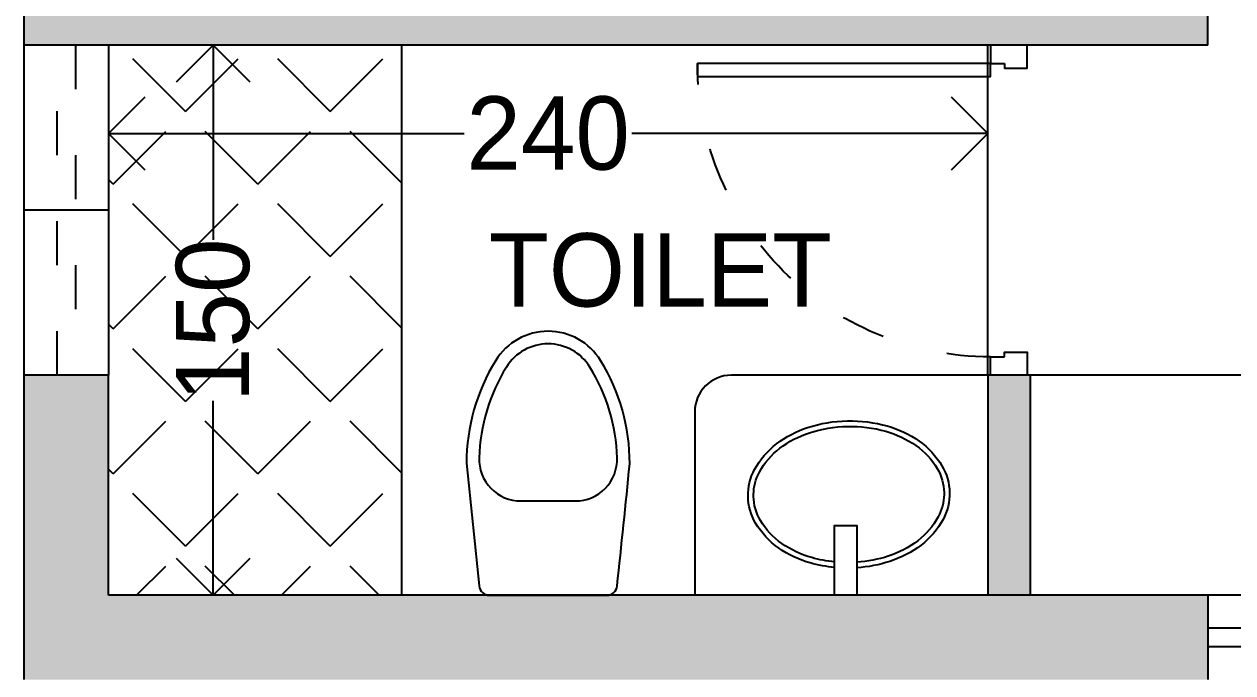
# Model space of a CAD drawing. Header units: inches. Extents: x -706 to 45253, y -3984 to 13819.
# Drawn here: x 36248.1 to 36577.9, y -1172.7 to -995.8 of the extents above; entities that cross this region are included whole.
import ezdxf

# ---------------------------------------------------------------- set-up
doc = ezdxf.new("R2010")
doc.units = ezdxf.units.IN
doc.header["$PDMODE"] = 99
doc.header["$PDSIZE"] = 0.2
doc.linetypes.add('ACAD_ISO03W100', pattern=[30, 12, -18])
for name, color, linetype in [('BC-FURNITURE', 8, 'Continuous'), ('BC-Hatch', 8, 'Continuous'), ('BC-JOINARY', 27, 'Continuous'), ('BC-WALLS', 1, 'Continuous'), ('BC-WHITECOLOR', 7, 'Continuous')]:
    doc.layers.add(name, color=color, linetype=linetype)
doc.styles.add('BC-1IN100-1', font='FreeSans.ttf', dxfattribs={"height": 20})
doc.styles.add('style2', font='FreeSans.ttf')
doc.dimstyles.new('BC-1IN100-1', dxfattribs={"dimtxt": 20, "dimasz": 20, "dimexe": 0.18, "dimexo": 0.0625, "dimgap": 1, "dimtad": 0, "dimtoh": 1, "dimdec": 1, "dimzin": 12, "dimdsep": 46, "dimtxsty": 'BC-1IN100-1', "dimblk": 'OPEN90', "dimcen": 0.09, "dimse1": 1, "dimse2": 1, "dimclrd": 256, "dimclre": 256, "dimclrt": 7, "dimadec": 0, "dimazin": 0, "dimtfac": 1, "dimtdec": 1, "dimtofl": 0, "dimtmove": 1, "dimatfit": 3, "dimldrblk": 'OPEN90', "dimfxl": 0, "dimtolj": 1, "dimtzin": 0, "dimlwd": -1, "dimarcsym": 0})

# ---------------------------------------------------------------- blocks, each defined once
blk = doc.blocks.new('02 GROUND FLOOR$0$wc-wh')
at = {"color": 0, "linetype": 'ByBlock'}
for points in [[(315, 195), (22.4, 164.8, 0.384412), (0, 139.9), (0, -140, 0.383904), (22.4, -164.9, 0.001434), (313.7, -194.9, 0.140641), (560.2, -125.2, 0.259738), (630, 0, 0.259738), (560.2, 125.2, 0.139471)], [(225, 64.9), (225, -64.9, 0.422961), (328, -164.8, 0.13189), (544.4, -99.7, 0.259738), (600, 0, 0.259738), (544.4, 99.7, 0.13189), (328, 164.8, 0.422961)]]:
    blk.add_lwpolyline(points, format="xyb", close=True, dxfattribs=at)
blk.add_arc((316.2, -170), 25, 264.2811, 270.16, dxfattribs=at)
blk = doc.blocks.new('A$C6E117E9E')
at = {"xscale": -1, "rotation": 30.00000247440961}
blk.add_blockref('02 GROUND FLOOR$0$wc-wh', (563.6, 388.6), dxfattribs=at)
blk = doc.blocks.new('GOBIND DOOR 7')
at = {"layer": 'BC-Hatch', "linetype": 'ACAD_ISO03W100'}
blk.add_arc((33263.53, 16175.5), 80, 0, 90, dxfattribs=at)
at = {"layer": 'BC-JOINARY'}
blk.add_lwpolyline([(33263.53, 16175.5), (33263.53, 16255.5), (33267.03, 16255.5), (33267.03, 16175.5)], close=True, dxfattribs=at)
for points in [[(33263.53, 16171.7), (33264.78, 16171.7), (33264.78, 16165.5), (33258.53, 16165.5), (33258.53, 16175.5), (33263.53, 16175.5), (33263.53, 16171.7)], [(33343.53, 16171.7), (33342.28, 16171.7), (33342.28, 16165.5), (33348.53, 16165.5), (33348.53, 16175.5), (33343.53, 16175.5), (33343.53, 16171.7)]]:
    blk.add_lwpolyline(points, dxfattribs=at)
blk = doc.blocks.new('_Open90')
at = {"color": 0, "linetype": 'ByBlock', "lineweight": -2}
for p, q in [((-0.5, 0.5), (0, 0)), ((0, 0), (-1, 0)), ((0, 0), (-0.5, -0.5))]:
    blk.add_line(p, q, dxfattribs=at)
blk = doc.blocks.new('*D775')
at = {"layer": 'BC-Hatch'}
for p, q in [((36299.6, -1021.57), (36299.6, -1054.63)), ((36299.6, -1131.57), (36299.6, -1098.52))]:
    blk.add_line(p, q, dxfattribs=at)
at = {"layer": 'Defpoints', "color": 0}
for p in [(36351.06, -1001.57), (36299.6, -1151.57), (36351.06, -1151.57)]:
    blk.add_point(p, dxfattribs=at)
at = {"layer": 'BC-Hatch', "xscale": 20, "yscale": 20, "zscale": 20}
for p, rotation in [((36299.6, -1001.57), 90), ((36299.6, -1151.57), 270)]:
    blk.add_blockref('_Open90', p, dxfattribs=dict(at, rotation=rotation))
at = {"layer": 'BC-Hatch', "color": 7, "insert": (36299.6, -1076.57), "char_height": 20, "attachment_point": 5, "rotation": 90, "style": 'BC-1IN100-1'}
blk.add_mtext('\\A1;150', dxfattribs=at)
blk = doc.blocks.new('*D776')
at = {"layer": 'BC-Hatch'}
for p, q in [((36291.06, -1025.65), (36368.18, -1025.65)), ((36491.06, -1025.65), (36413.94, -1025.65))]:
    blk.add_line(p, q, dxfattribs=at)
at = {"layer": 'Defpoints', "color": 0}
for p in [(36271.06, -1025.65), (36271.06, -1151.57), (36511.06, -1151.57)]:
    blk.add_point(p, dxfattribs=at)
at = {"layer": 'BC-Hatch', "xscale": 20, "yscale": 20, "zscale": 20, "rotation": 180}
blk.add_blockref('_Open90', (36271.06, -1025.65), dxfattribs=at)
at = {"layer": 'BC-Hatch', "xscale": 20, "yscale": 20, "zscale": 20}
blk.add_blockref('_Open90', (36511.06, -1025.65), dxfattribs=at)
at = {"layer": 'BC-Hatch', "color": 7, "insert": (36391.06, -1025.65), "char_height": 20, "attachment_point": 5, "style": 'BC-1IN100-1'}
blk.add_mtext('\\A1;240', dxfattribs=at)

msp = doc.modelspace()

# ---------------------------------------------------------------- hatches: boundary and pattern name
at = {"layer": 'BC-Hatch'}
h = msp.add_hatch(color=16, dxfattribs=at)
h.paths.add_polyline_path([(37330.06, -1001.57), (37330.06, -625.57), (37307.06, -625.57), (37307.06, -1001.57)])
h.paths.add_polyline_path([(37293.27, -1174.57), (37302.17, -1156.79), (37294.62, -1174.57), (37330.06, -1174.57), (37330.06, -1151.57), (37269.9, -1151.57), (37275.77, -1174.57), (37283.49, -1174.57), (37283.63, -1173.68), (37283.58, -1174.57)])
h.paths.add_polyline_path([(37273.93, -1174.57), (37269.73, -1151.57), (37212.06, -1151.57), (37212.06, -1174.57), (37256.94, -1174.57), (37246.42, -1162.09), (37260.9, -1174.57)])
h.paths.add_polyline_path([(37012.06, -1174.57), (37012.06, -1151.57), (36844.06, -1151.57), (36844.06, -1162.35), (36844.06, -1174.57)])
h.paths.add_polyline_path([(36894.06, -990.07, 1), (36917.06, -990.07, 1)])
h.paths.add_polyline_path([(36894.06, -637.07, 1), (36917.06, -637.07, 1)])
h.paths.add_polyline_path([(36684.06, -738.57), (36684.06, -625.57), (36661.06, -625.57), (36661.06, -738.57)])
h.paths.add_polyline_path([(36684.06, -1151.57), (36684.06, -888.57), (36661.06, -888.57), (36661.06, -978.57), (36661.06, -1151.57), (36631.06, -1151.57), (36631.06, -1174.57), (36734.06, -1174.57), (36734.06, -1162.35), (36734.06, -1151.57)])
h.paths.add_polyline_path([(36571.06, -1001.57), (36571.06, -978.57), (36271.06, -978.57), (36271.06, -913.57), (36248.06, -913.57), (36248.06, -1001.57), (36271.06, -1001.57)])
h.paths.add_polyline_path([(36271.06, -713.57), (36271.06, -637.07), (36548.06, -637.07), (36548.06, -648.57), (36571.06, -648.57), (36571.06, -625.57), (36248.06, -625.57), (36248.06, -713.57)])
h.paths.add_polyline_path([(36271.06, -1151.57), (36271.06, -1091.57), (36248.06, -1091.57), (36248.06, -1174.57), (36571.06, -1174.57), (36571.06, -1151.57)])
h.paths.add_polyline_path([(36684.06, -1497.57), (36684.06, -1474.57), (36586.06, -1474.57), (36586.06, -1497.57)])
h.paths.add_polyline_path([(36992.06, -1497.57), (36992.06, -1474.57), (36917.06, -1474.57), (36894.06, -1474.57), (36894.06, -1497.57)])
h.paths.add_polyline_path([(36969.06, -1809.07, 1), (36992.06, -1809.07, 1)])
h.paths.add_polyline_path([(36586.06, -1809.07, 1), (36609.06, -1809.07, 1)])
h.paths.add_polyline_path([(36522.56, -1151.57), (36522.56, -1091.57), (36511.06, -1091.57), (36511.06, -1146.57, 0.002309), (36511.8, -1146.57), (36515.6, -1146.57), (36515.6, -1145.32), (36521.8, -1145.32), (36521.8, -1151.57)], flags=16)
h = msp.add_hatch(dxfattribs=at)
h.set_pattern_fill('ANGLE', color=256, scale=4, angle=45, style=0)
h.set_pattern_definition([(45, (19163.14, -1118.48), (-19.756563, 19.756563), [20.32, -7.62]), (135, (19163.14, -1118.48), (-19.756563, -19.756563), [20.32, -7.62])])
h.paths.add_polyline_path([(36351.06, -1001.57), (36351.06, -1151.57), (36271.06, -1151.57), (36271.06, -1121.57), (36271.06, -1031.57), (36271.06, -1001.57)])
msp.add_hatch(color=16, dxfattribs=at).paths.add_polyline_path([(36522.56, -1151.57), (36522.56, -1091.57), (36511.06, -1091.57), (36511.06, -1151.57)])

# ---------------------------------------------------------------- linework, layer by layer
at = {"layer": 'BC-FURNITURE', "linetype": 'Continuous'}
for points in [[(36469.23, -1144, -0.044961), (36462.61, -1142.77, -0.084431), (36453.94, -1138.66, -0.106426), (36447.69, -1131.92, -0.12976), (36445.61, -1124.63, -0.12976), (36447.4, -1117.26, -0.106426), (36453.38, -1110.28, -0.084431), (36461.87, -1105.83, -0.073534), (36472.71, -1104.01, -0.073534), (36483.61, -1105.4, -0.084431), (36492.27, -1109.51, -0.106426), (36498.53, -1116.25, -0.12976), (36500.61, -1123.54, -0.12976), (36498.82, -1130.91, -0.106426), (36492.83, -1137.89, -0.084431), (36484.34, -1142.34, -0.061337), (36475.33, -1144.08, -0.012143)], [(36469.23, -1142.49, -0.043977), (36463.01, -1141.32, -0.084431), (36454.8, -1137.44, -0.106426), (36448.98, -1131.16, -0.12976), (36447.11, -1124.6, -0.009633), (36447.11, -1124.09, -0.119977), (36448.72, -1117.97, -0.106426), (36454.29, -1111.47, -0.084431), (36462.34, -1107.26, -0.073534), (36472.74, -1105.51, -0.073534), (36483.2, -1106.85, -0.084431), (36491.41, -1110.74, -0.106426), (36497.24, -1117.01, -0.12976), (36499.11, -1123.57, -0.009633), (36499.11, -1124.09, -0.119977), (36497.5, -1130.2, -0.106426), (36491.92, -1136.7, -0.084431), (36483.88, -1140.91, -0.060622), (36475.33, -1142.57, -0.012855)]]:
    msp.add_lwpolyline(points, format="xyb", dxfattribs=at)
msp.add_lwpolyline([(36475.33, -1151.57), (36469.23, -1151.57), (36469.23, -1132.55), (36475.33, -1132.55)], close=True, dxfattribs=at)
at = {"layer": 'BC-WALLS'}
for p, q in [((36248.06, -1001.57), (36248.06, -913.57)), ((36571.06, -1001.57), (36571.06, -978.57)), ((36271.06, -1001.57), (36248.06, -1001.57)), ((36571.06, -1001.57), (36271.06, -1001.57)), ((36271.06, -1091.57), (36248.06, -1091.57)), ((36248.06, -1174.57), (36248.06, -1091.57)), ((36271.06, -1151.57), (36271.06, -1091.57)), ((36511.06, -1091.57), (36511.06, -1151.57)), ((36522.56, -1091.57), (36511.06, -1091.57)), ((36522.56, -1091.57), (36522.56, -1151.57)), ((36571.06, -1151.57), (36271.06, -1151.57)), ((36571.06, -1151.57), (36571.06, -1174.57))]:
    msp.add_line(p, q, dxfattribs=at)
at = {"layer": 'BC-WHITECOLOR'}
for p, q in [((36248.06, -1091.57), (36248.06, -1001.57)), ((36271.06, -1001.57), (36271.06, -1091.57)), ((36351.06, -1001.57), (36351.06, -1151.57)), ((36511.06, -1091.57), (36511.06, -1001.57)), ((36271.06, -1046.57), (36248.06, -1046.57)), ((36511.06, -1091.57), (36441.06, -1091.57)), ((36661.06, -1091.57), (36522.56, -1091.57)), ((36431.06, -1101.57), (36431.06, -1151.57)), ((36631.06, -1151.57), (36571.06, -1151.57)), ((36631.06, -1160.57), (36571.06, -1160.57)), ((36571.06, -1165.57), (36631.06, -1165.57))]:
    msp.add_line(p, q, dxfattribs=at)
at = {"layer": 'BC-WHITECOLOR', "linetype": 'ACAD_ISO03W100'}
for p, q in [((36257.06, -1091.57), (36257.06, -1001.57)), ((36262.06, -1001.57), (36262.06, -1091.57))]:
    msp.add_line(p, q, dxfattribs=at)
at = {"layer": 'BC-WHITECOLOR'}
msp.add_arc((36441.06, -1101.57), 10, 90, 180, dxfattribs=at)

# ---------------------------------------------------------------- block references
at = {"layer": 'BC-JOINARY', "xscale": -1, "rotation": 89.99999999999979}
msp.add_blockref('GOBIND DOOR 7', (52687.3, 32256.96), dxfattribs=at)
at = {"layer": 'BC-WHITECOLOR', "xscale": -0.1142857142232525, "yscale": 0.1142857142232525, "zscale": 0.1142857142232525, "rotation": 120.0000024744073}
msp.add_blockref('A$C6E117E9E', (36397.31, -1073.59), dxfattribs=at)

# ---------------------------------------------------------------- texts
at = {"layer": 'BC-WHITECOLOR', "insert": (36374.9, -1073.12), "char_height": 20, "width": 113.9495, "attachment_point": 7, "style": 'style2'}
msp.add_mtext('{\\fFreeSans|b0|i0|c0|p18;TOILET}', dxfattribs=at)

# ---------------------------------------------------------------- dimensions: what is measured, and where the dimension line sits
at = {"layer": 'BC-Hatch'}
dim = msp.add_linear_dim(base=(36299.6, -1151.57), p1=(36351.06, -1001.57), p2=(36351.06, -1151.57), angle=270, dimstyle='BC-1IN100-1', dxfattribs=at)
dim.commit()
dim.dimension.update_dxf_attribs({"geometry": '*D775', "text_midpoint": (36299.6, -1076.57)})
dim = msp.add_linear_dim(base=(36271.06, -1025.65), p1=(36511.06, -1151.57), p2=(36271.06, -1151.57), dimstyle='BC-1IN100-1', dxfattribs=at)
dim.commit()
dim.dimension.update_dxf_attribs({"geometry": '*D776', "text_midpoint": (36391.06, -1025.65)})

doc.saveas('drawing.dxf')
